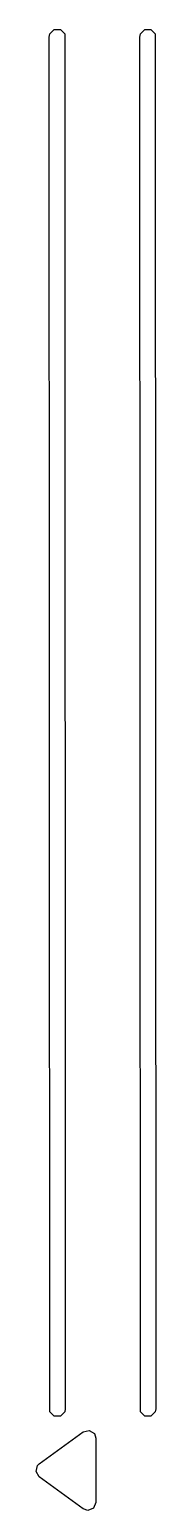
# Model space of a CAD drawing. Extents: x 208 to 341, y -149 to -108.
# Drawn here: x 266.03 to 266.93, y -119.84 to -108.75 of the extents above; entities that cross this region are included whole.
import ezdxf

# ---------------------------------------------------------------- set-up
doc = ezdxf.new("R2010")
doc.units = 0
doc.layers.add('BLACK', color=7, linetype='CONTINUOUS')

msp = doc.modelspace()

# ---------------------------------------------------------------- linework, layer by layer
at = {"layer": 'BLACK', "linetype": 'CONTINUOUS'}
for p, q in [((266.132332, -108.81), (266.136899, -108.787039)), ((266.136899, -119.102961), (266.132332, -108.81)), ((266.136899, -108.787039), (266.169371, -108.754567)), ((266.169371, -108.754567), (266.215293, -108.754567)), ((266.215293, -108.754567), (266.247765, -108.787039)), ((266.247765, -108.787039), (266.252332, -119.08)), ((266.812332, -108.81), (266.816899, -108.787039)), ((266.816899, -119.102961), (266.812332, -108.81)), ((266.816899, -108.787039), (266.849371, -108.754567)), ((266.849371, -108.754567), (266.895293, -108.754567)), ((266.895293, -108.754567), (266.927765, -108.787039)), ((266.927765, -108.787039), (266.932332, -119.08)), ((266.169371, -119.135433), (266.136899, -119.102961)), ((266.215293, -119.135433), (266.169371, -119.135433)), ((266.247765, -119.102961), (266.215293, -119.135433)), ((266.252332, -119.08), (266.247765, -119.102961)), ((266.849371, -119.135433), (266.816899, -119.102961)), ((266.895293, -119.135433), (266.849371, -119.135433)), ((266.927765, -119.102961), (266.895293, -119.135433)), ((266.932332, -119.08), (266.927765, -119.102961)), ((266.057042, -119.491476), (266.387042, -119.251476)), ((266.387042, -119.251476), (266.43169, -119.240734)), ((266.43169, -119.240734), (266.470856, -119.26471)), ((266.470856, -119.26471), (266.482332, -119.3)), ((266.482332, -119.3), (266.482332, -119.78)), ((266.043808, -119.50471), (266.057042, -119.491476)), ((266.033066, -119.549358), (266.043808, -119.50471)), ((266.057042, -119.588524), (266.033066, -119.549358)), ((266.387042, -119.828524), (266.057042, -119.588524)), ((266.422332, -119.84), (266.387042, -119.828524)), ((266.464758, -119.822426), (266.422332, -119.84)), ((266.482332, -119.78), (266.464758, -119.822426))]:
    msp.add_line(p, q, dxfattribs=at)

doc.saveas('drawing.dxf')
